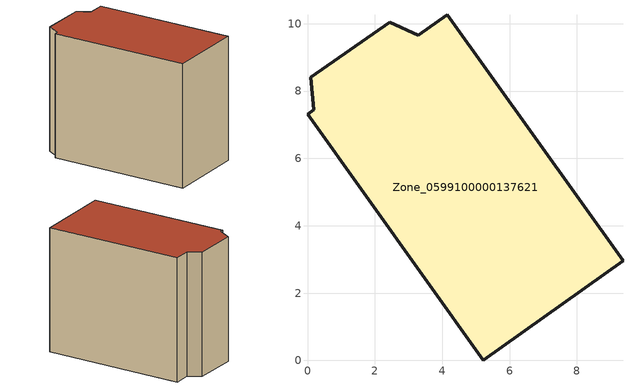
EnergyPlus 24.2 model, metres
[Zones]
Zone_0599100000137621
 floor ground (C_G): 9.37,2.96 5.22,0 0,7.31 0.18,7.44 0.1,8.4 2.44,10.04 3.29,9.66 4.15,10.27 z0
 wall outside (C_F): 3.29,9.66 2.44,10.04 0.1,8.4 0.18,7.44 0,7.31 5.22,0 9.37,2.96 4.15,10.27 3.29,9.66 z0:8.02
 roof outside (C_R): 9.37,2.96 4.15,10.27 3.29,9.66 2.44,10.04 0.1,8.4 0.18,7.44 0,7.31 5.22,0 z8.02
[BUILDING]
Pand.0599100000137621: North Axis=0; Terrain=City; Loads Convergence Tolerance Value=0.04; Temperature Convergence Tolerance Value=0.4; Solar Distribution=FullExterior; Maximum Number of Warmup Days=25; Minimum Number of Warmup Days=1
[Site:Location]
Rotterdam.The.Hague.AP_ZH_NLD Design_Conditions: Latitude=51.96; Longitude=4.45; Time Zone=1; Elevation=-4.5
[SITE:GROUNDTEMPERATURE:BUILDINGSURFACE]
18, 18, 18, 18, 18, 18, 18, 18, 18, 18, 18, 18
[MATERIAL] Thermal Absorptance=0.9; Solar Absorptance=0.7; Visible Absorptance=0.7
Name | Roughness | Thickness | Conductivity | Density | Specific Heat
G.TI.1975-1991 | MediumSmooth | 0.15 | 0.288461 | 540 | 1210
F.TI.1975-1991 | Rough | 0.3 | 0.230769 | 1920 | 840
R.TI.1975-1991 | MediumRough | 0.2 | 0.153846 | 1500 | 1000
[CONSTRUCTION]
C_G: G.TI.1975-1991
C_F: F.TI.1975-1991
C_R: R.TI.1975-1991
[ZONE]
Zone_0599100000137621: Type=1; Multiplier=1; Ceiling Height=Autocalculate; Volume=Autocalculate; Floor Area=autocalculate; Part of Total Floor Area=Yes
[ZONEINFILTRATION:DESIGNFLOWRATE]
Infil_Zone_0599100000137621: Zone or ZoneList or Space or SpaceList=Zone_0599100000137621; Schedule=AlwaysOn; Design Flow Rate Calculation Method=Flow/Area; Flow Rate per Floor Area=0.003; Constant Term Coefficient=1; Temperature Term Coefficient=0; Velocity Term Coefficient=0; Velocity Squared Term Coefficient=0
[HVACTEMPLATE:ZONE:IDEALLOADSAIRSYSTEM]
Zone_0599100000137621: Maximum Heating Supply Air Temperature=50; Minimum Cooling Supply Air Temperature=13; Maximum Heating Supply Air Humidity Ratio=0.0156; Minimum Cooling Supply Air Humidity Ratio=0.0077; Heating Limit=NoLimit; Cooling Limit=NoLimit; Dehumidification Control Type=ConstantSensibleHeatRatio; Cooling Sensible Heat Ratio=0.7; Dehumidification Setpoint=60; Humidification Control Type=None; Humidification Setpoint=30; Outdoor Air Method=None; Outdoor Air Flow Rate per Person=0.00944; Outdoor Air Flow Rate per Zone Floor Area=0; Outdoor Air Flow Rate per Zone=0; Demand Controlled Ventilation Type=None; Outdoor Air Economizer Type=NoEconomizer; Heat Recovery Type=None; Sensible Heat Recovery Effectiveness=0.7; Latent Heat Recovery Effectiveness=0.65
[ZONECONTROL:THERMOSTAT]
ThermostatControl_Zone_0599100000137621: Zone or ZoneList=Zone_0599100000137621; Control Type Schedule=DualSetpointControlType; Control 1=Thermostat_Zone_0599100000137621; Temperature Difference Between Cutout And Setpoint=0
[THERMOSTATSETPOINT:DUALSETPOINT]
Thermostat_Zone_0599100000137621: Heating Setpoint Temperature Schedule=HeatingSetpoint_Zone_0599100000137621; Cooling Setpoint Temperature Schedule=CoolingSetpoint_Zone_0599100000137621
[SCHEDULE:COMPACT]
HeatingSetpoint_Zone_0599100000137621: Through: 12/31, For: AllDays, Until: 24:00, 21
CoolingSetpoint_Zone_0599100000137621: Through: 12/31, For: AllDays, Until: 24:00, 24
DualSetpointControlType: Through: 12/31, For: AllDays, Until: 24:00, 4
AlwaysOn: Through: 12/31, For: AllDays, Until: 24:00, 1
